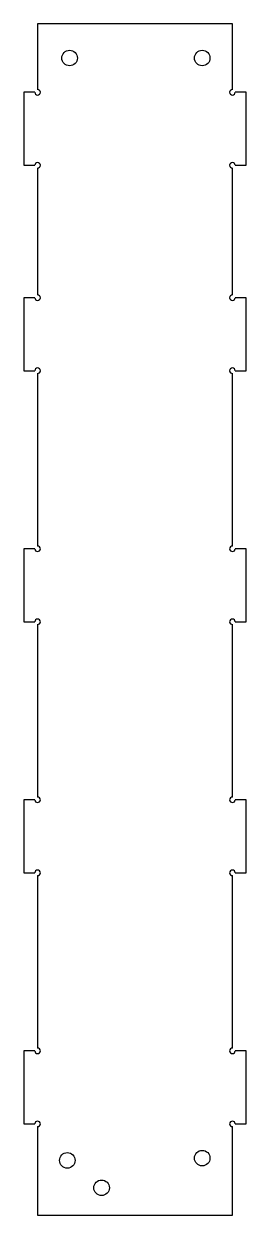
# Model space of a CAD drawing. Header units: millimetres. Extents: x 102 to 151, y -23 to 238.
import ezdxf

# ---------------------------------------------------------------- set-up
doc = ezdxf.new("R2010")
doc.units = ezdxf.units.MM

msp = doc.modelspace()

# ---------------------------------------------------------------- linework, layer by layer
for p, q in [((147.6, 238, 1.5), (105, 238, 1.5)), ((105, 238, 1.5), (105, 223.6, 1.5)), ((147.6, 223.6, 1.5), (147.6, 238, 1.5)), ((104.4, 223, 1.5), (102, 223, 1.5)), ((102, 223, 1.5), (102, 207, 1.5)), ((150.6, 223, 1.5), (148.2, 223, 1.5)), ((150.6, 207, 1.5), (150.6, 223, 1.5)), ((102, 207, 1.5), (104.4, 207, 1.5)), ((105, 206.4, 1.5), (105, 178.6, 1.5)), ((147.6, 178.6, 1.5), (147.6, 206.4, 1.5)), ((148.2, 207, 1.5), (150.6, 207, 1.5)), ((104.4, 178, 1.5), (102, 178, 1.5)), ((102, 178, 1.5), (102, 162, 1.5)), ((150.6, 178, 1.5), (148.2, 178, 1.5)), ((150.6, 162, 1.5), (150.6, 178, 1.5)), ((102, 162, 1.5), (104.4, 162, 1.5)), ((148.2, 162, 1.5), (150.6, 162, 1.5)), ((105, 161.4, 1.5), (105, 123.6, 1.5)), ((147.6, 123.6, 1.5), (147.6, 161.4, 1.5)), ((104.4, 123, 1.5), (102, 123, 1.5)), ((102, 123, 1.5), (102, 107, 1.5)), ((150.6, 123, 1.5), (148.2, 123, 1.5)), ((150.6, 107, 1.5), (150.6, 123, 1.5)), ((102, 107, 1.5), (104.4, 107, 1.5)), ((105, 106.4, 1.5), (105, 68.6, 1.5)), ((147.6, 68.6, 1.5), (147.6, 106.4, 1.5)), ((148.2, 107, 1.5), (150.6, 107, 1.5)), ((104.4, 68, 1.5), (102, 68, 1.5)), ((102, 68, 1.5), (102, 52, 1.5)), ((150.6, 68, 1.5), (148.2, 68, 1.5)), ((150.6, 52, 1.5), (150.6, 68, 1.5)), ((102, 52, 1.5), (104.4, 52, 1.5)), ((105, 51.4, 1.5), (105, 13.6, 1.5)), ((147.6, 13.6, 1.5), (147.6, 51.4, 1.5)), ((148.2, 52, 1.5), (150.6, 52, 1.5)), ((104.4, 13, 1.5), (102, 13, 1.5)), ((102, 13, 1.5), (102, -3, 1.5)), ((150.6, 13, 1.5), (148.2, 13, 1.5)), ((150.6, -3, 1.5), (150.6, 13, 1.5)), ((102, -3, 1.5), (104.4, -3, 1.5)), ((105, -3.6, 1.5), (105, -23, 1.5)), ((147.6, -23, 1.5), (147.6, -3.6, 1.5)), ((148.2, -3, 1.5), (150.6, -3, 1.5)), ((105, -23, 1.5), (147.6, -23, 1.5))]:
    msp.add_line(p, q)
for centre in [(112, 230.5, 1.5), (141, 230.5, 1.5), (111.5, -11, 1.5), (141, -10.5, 1.5), (119, -17, 1.5)]:
    msp.add_circle(centre, 1.7)
for centre, start, end in [((105, 223, 1.5), -180, 90), ((147.6, 223, 1.5), 90, 360), ((105, 207, 1.5), -90, 180), ((147.6, 207, 1.5), 0, 270), ((105, 178, 1.5), -180, 90), ((147.6, 178, 1.5), 90, 360), ((105, 162, 1.5), -90, 180), ((147.6, 162, 1.5), 0, 270), ((105, 123, 1.5), -180, 90), ((147.6, 123, 1.5), 90, 360), ((105, 107, 1.5), -90, 180), ((147.6, 107, 1.5), 0, 270), ((105, 68, 1.5), -180, 90), ((147.6, 68, 1.5), 90, 360), ((105, 52, 1.5), -90, 180), ((147.6, 52, 1.5), 0, 270), ((105, 13, 1.5), -180, 90), ((147.6, 13, 1.5), 90, 360), ((105, -3, 1.5), -90, 180), ((147.6, -3, 1.5), 0, 270)]:
    msp.add_arc(centre, 0.6, start, end)

doc.saveas('drawing.dxf')
